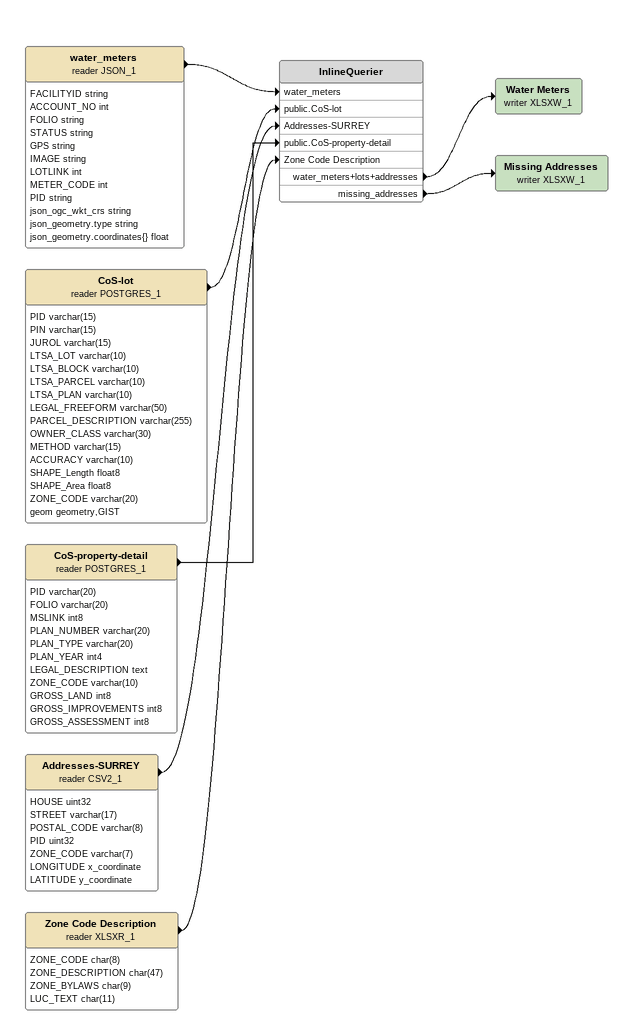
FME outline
water_meters (reader JSON_1)
    attributes: FACILITYID string, ACCOUNT_NO int, FOLIO string, STATUS string, GPS string, IMAGE string, LOTLINK int, METER_CODE int, PID string, json_ogc_wkt_crs string, json_geometry.type string, json_geometry.coordinates{} float
    -> InlineQuerier [water_meters]
CoS-lot (reader POSTGRES_1)
    attributes: PID varchar(15), PIN varchar(15), JUROL varchar(15), LTSA_LOT varchar(10), LTSA_BLOCK varchar(10), LTSA_PARCEL varchar(10), LTSA_PLAN varchar(10), LEGAL_FREEFORM varchar(50), PARCEL_DESCRIPTION varchar(255), OWNER_CLASS varchar(30), METHOD varchar(15), ACCURACY varchar(10), SHAPE_Length float8, SHAPE_Area float8, ZONE_CODE varchar(20), geom geometry,GIST
    -> InlineQuerier [public.CoS-lot]
CoS-property-detail (reader POSTGRES_1)
    attributes: PID varchar(20), FOLIO varchar(20), MSLINK int8, PLAN_NUMBER varchar(20), PLAN_TYPE varchar(20), PLAN_YEAR int4, LEGAL_DESCRIPTION text, ZONE_CODE varchar(10), GROSS_LAND int8, GROSS_IMPROVEMENTS int8, GROSS_ASSESSMENT int8
    -> InlineQuerier [public.CoS-property-detail]
Addresses-SURREY (reader CSV2_1)
    attributes: HOUSE uint32, STREET varchar(17), POSTAL_CODE varchar(8), PID uint32, ZONE_CODE varchar(7), LONGITUDE x_coordinate, LATITUDE y_coordinate
    -> InlineQuerier [Addresses-SURREY]
Zone Code Description (reader XLSXR_1)
    attributes: ZONE_CODE char(8), ZONE_DESCRIPTION char(47), ZONE_BYLAWS char(9), LUC_TEXT char(11)
    -> InlineQuerier [Zone Code Description]
InlineQuerier
    water_meters+lots+addresses -> Water Meters (writer XLSXW_1)
    missing_addresses -> Missing Addresses (writer XLSXW_1)
Water Meters (writer XLSXW_1)
Missing Addresses (writer XLSXW_1)
